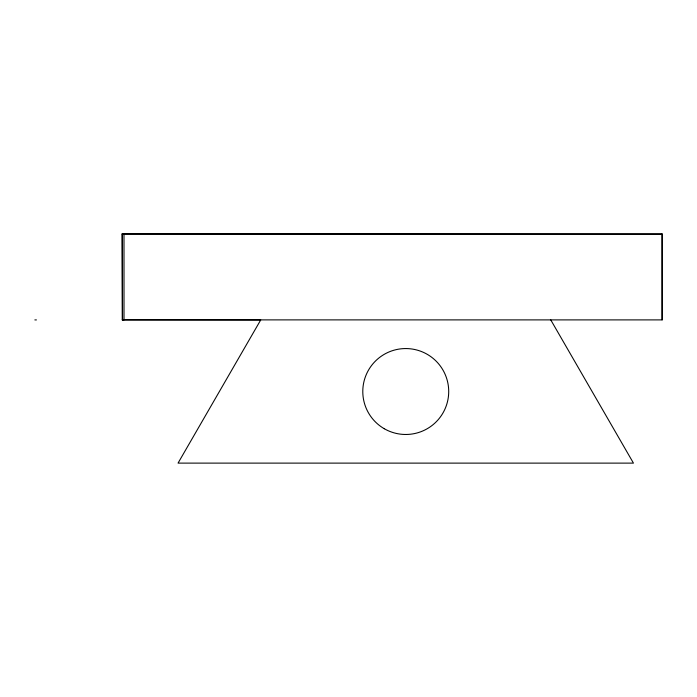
<?xml version="1.0" encoding="UTF-8"?>
<svg xmlns="http://www.w3.org/2000/svg" width="697" height="697" viewBox="0 0 697 697"><rect width="100%" height="100%" fill="white"/><g stroke="black" fill="none" stroke-linecap="round" stroke-linejoin="round"><path stroke-width="1.05" d="M662.15 319.897L662.141 233.974L122.097 233.957L122.263 319.879L662.15 319.897L662.141 233.974M122.263 319.879L124.005 319.81L123.996 233.878M122.097 233.957L662.072 234.201M34.85 319.914L36.436 319.914M550.769 319.914L633.451 463.122L178.049 463.113L260.739 319.914L122.515 319.818L122.35 233.904M384.274 428.725A42.961 42.961 0 0 0 448.711 391.514A42.961 42.961 0 0 0 384.274 354.311A42.961 42.961 0 0 0 384.274 428.725"/></g></svg>
